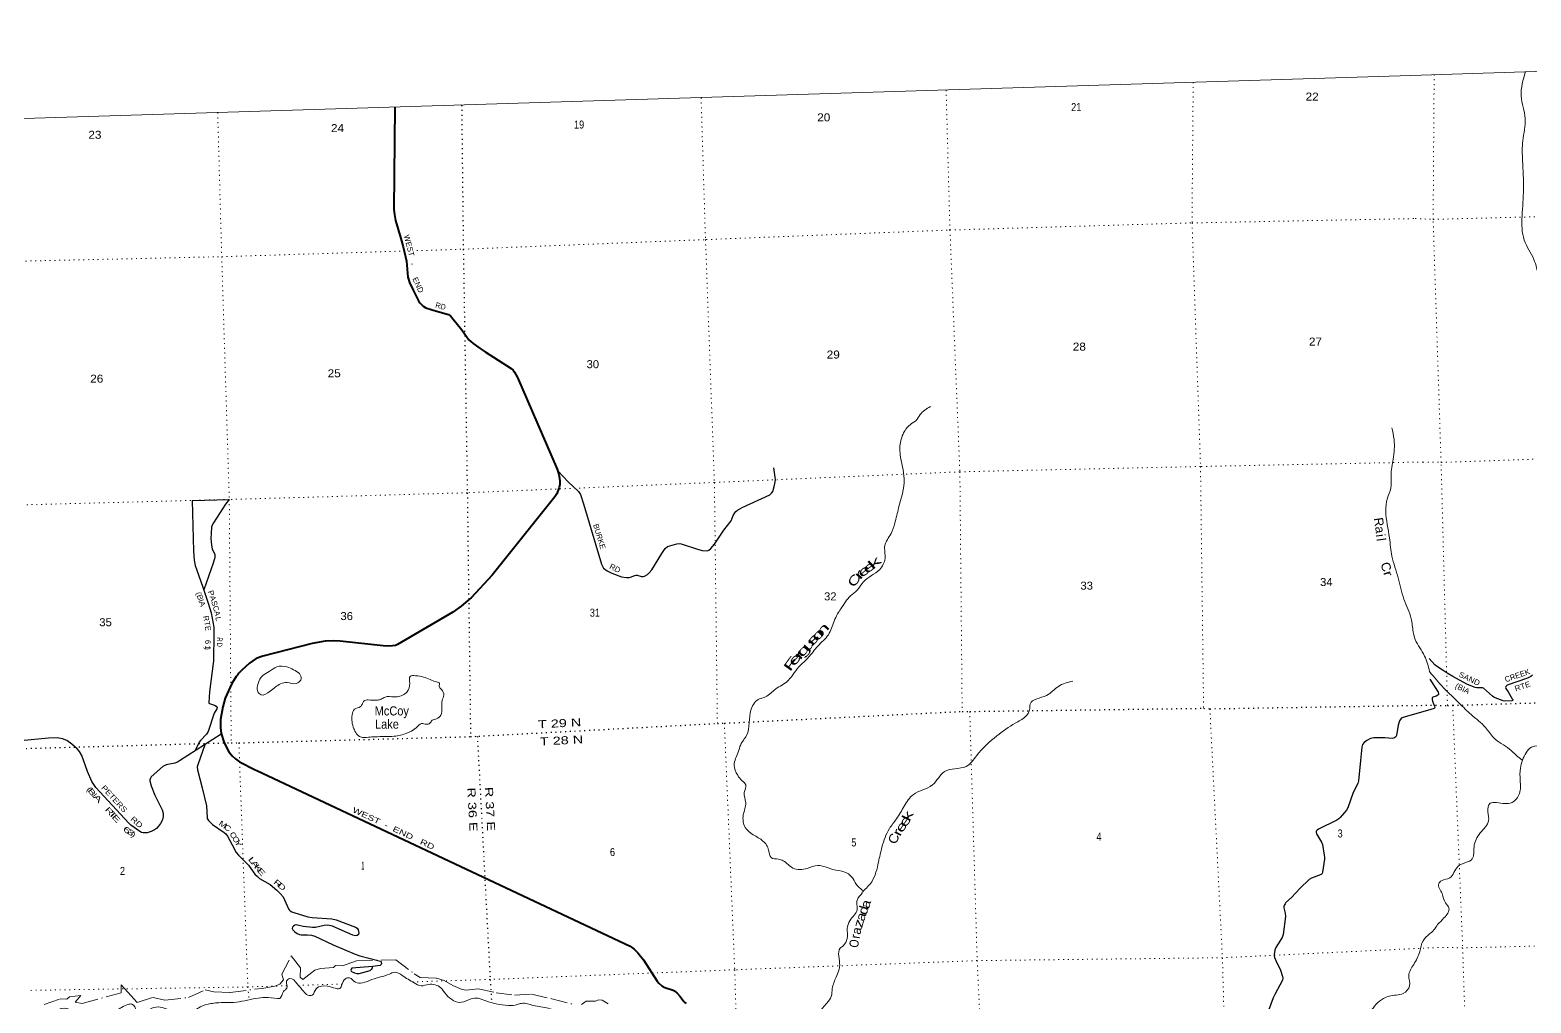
# Model space of a CAD drawing. Header units: feet. Extents: x 493183 to 745759, y 5472 to 195788.
# Drawn here: x 678688 to 711519, y 174499 to 195788 of the extents above; entities that cross this region are included whole.
import ezdxf
from ezdxf.enums import TextEntityAlignment as Align

# ---------------------------------------------------------------- set-up
doc = ezdxf.new("R2010")
doc.units = ezdxf.units.FT
doc.header["$LTSCALE"] = 70
doc.linetypes.add('DOT_DASHED', pattern=[7.7, 5, -1.2, 0.3, -1.2])
doc.linetypes.add('DOTTED', pattern=[1.5, 0.3, -1.2])
for name, color, linetype, lineweight in [('26', 7, 'Continuous', 40), ('27', 7, 'Continuous', 13), ('29', 7, 'Continuous', 25), ('39', 7, 'Continuous', 13), ('4', 7, 'Continuous', 13), ('44', 7, 'DOT_DASHED', 13), ('6', 7, 'DOTTED', 25), ('7', 7, 'DOTTED', 13)]:
    doc.layers.add(name, color=color, linetype=linetype, lineweight=lineweight)
doc.layers.add('30', color=7, linetype='Continuous')
doc.layers.add('41', color=7, linetype='Continuous')

msp = doc.modelspace()

# ---------------------------------------------------------------- linework, layer by layer
at = {"layer": '26'}
for points in [[(686668.7, 194099.46), (686643.66, 191862.64), (686658.45, 191748.08), (686684.22, 191620.31), (686797.18, 191229.87)], [(686797.18, 191229.87), (686851.98, 191040.48), (686919.68, 190728.71), (686954.57, 190383.28), (686964.1, 190336.46), (686988.07, 190264.5), (687067.47, 190097.62), (687183.45, 189865.11), (687214.61, 189819.54), (687241.9, 189786.3), (687286.53, 189747.58), (687348.86, 189711.6), (687484.82, 189663.42), (687812.98, 189572.37), (687842.74, 189560.5), (687885.83, 189531.7), (687917.06, 189500.53), (688133.88, 189226.89), (688289.78, 189012.39), (688328.1, 188970.86), (688380.88, 188926.04), (688536.03, 188818.27), (688645.09, 188747.62)], [(688645.09, 188747.62), (689211.33, 188380.82), (689252.26, 188344.36), (689285.82, 188303.58), (689352.53, 188187.1), (690217.69, 186180.5), (690254.31, 186060.83), (690268.69, 185981.67), (690275.88, 185914.51), (690273.49, 185842.55), (690259.1, 185780.18), (690227.94, 185684.24), (690208.76, 185641.06), (690166.9, 185577.35), (688798.1, 183859.87), (688338.93, 183367.12), (688267.81, 183307.12), (688118.39, 183180.02), (687938.26, 183053.24), (686728.01, 182345.28), (686680.06, 182321.29), (686617.73, 182311.7), (686521.85, 182306.9), (686412.91, 182313.38), (685473.83, 182419.05), (685335.22, 182424.44), (685145.77, 182413.3), (684855.71, 182366.8), (683779.9, 182089.57), (683630.81, 182033.45), (683486.52, 181932), (683319.17, 181783.99), (683254.02, 181716.5), (683223.28, 181673.65), (683199.31, 181640.07), (683104.56, 181490.37), (682959.31, 181165.6), (682906.85, 180982.83), (682852.33, 180699.24), (682851.03, 180598.74), (682852.02, 180517.71), (682869.25, 180397.43), (682930.82, 180191.27), (683037.49, 179995.1), (683113.01, 179903.43), (683182.53, 179838.67), (683268.27, 179778.94), (683614.38, 179597.88), (683645.72, 179583.14)], [(683645.72, 179583.14), (691813.47, 175742.1), (691905.97, 175676.98), (691982.68, 175600.22), (692104.07, 175445.77), (692408.19, 174975.37), (692442.08, 174935.63), (692506.48, 174877.03), (692573.12, 174838.29), (692753.39, 174776.28), (692796.23, 174754.91), (692810.33, 174744.51), (692842.09, 174713.92), (692909.95, 174638.69), (692991.32, 174533.42), (693014.14, 174509.96), (693038.06, 174489.05)]]:
    msp.add_lwpolyline(points, dxfattribs=at)
at = {"layer": '29'}
for points in [[(690240.09, 186139.13), (690457.26, 185902.61), (690686.57, 185688.86), (690727.99, 185623.99), (690795.07, 185417.31), (691188.79, 184099.18), (691234.38, 184016.4), (691311.97, 183953.09), (691416.61, 183900.27), (691626.77, 183825.27), (691734.71, 183808.04), (691791.02, 183805.87), (691822.96, 183816.13), (691918.1, 183855.43), (691943.86, 183860.65), (691968.95, 183861.79), (692065.45, 183831.2), (692098.98, 183828.69), (692128.64, 183838.96), (692192.51, 183875.48), (692233.57, 183910.87), (692290.07, 183978.63), (692504.5, 184333.68), (692580.31, 184440.44), (692634.6, 184484.59), (692680.68, 184502.07), (692833.52, 184547.72), (692903.82, 184550.48), (692952.15, 184540.88), (693266.85, 184433.23), (693392.42, 184402.78), (693479.11, 184395.93), (693517.89, 184400.5), (693538.7, 184410.38), (693581.76, 184441.58), (693661.5, 184536.86), (693861.37, 184841.06), (694021.91, 185049.31), (694068.73, 185163.62), (694103.06, 185225.11), (694129.25, 185255.35), (694165.75, 185282.74), (694266.29, 185342.61), (694872.73, 185619.56), (694909.43, 185653.67), (694932.24, 185692.48), (694967.87, 185797.76), (694980.14, 185863.68), (694991.55, 185943.57), (694987.85, 186004.19), (694955.65, 186209.19)], [(682231.54, 185495.68), (683045.9, 185516.21), (682963.44, 185411.42), (682700.27, 185006.59), (682675.4, 184956.32), (682659.42, 184909.52), (682647.01, 184770.99), (682641.17, 184667.56), (682654.86, 184516.91), (682674.95, 184438.71), (682727.01, 184308.94), (682732.42, 184247.55), (682696.33, 184124.42), (682490.72, 183541.93)], [(682231.54, 185495.68), (682260.81, 184382.99), (682276.18, 184188.21), (682298.99, 184074.07), (682333.35, 183969.17), (682471, 183595.48), (682587.79, 183247.46), (682650.3, 183033.19), (682695.92, 182804.92), (682709.61, 182713.62), (682710.03, 182580.67), (682701.6, 181985), (682613.34, 181304.38), (682597.82, 181073.53), (682602.38, 181059.84), (682610.73, 181054.02), (682722.38, 181014.69), (682759.78, 180993.64), (682778.07, 180965.75), (682778.03, 180959.4), (682773.47, 180934.29), (682715.49, 180840.91), (682581.85, 180437.82), (682548.26, 180384.21), (682413.85, 180243.28), (682387.95, 180204.99), (682289.78, 180008.12)], [(711551.99, 181671.66), (711516.35, 181640.96), (711440.38, 181604.54), (710999.28, 181451.31), (710981.91, 181439.86), (710968.43, 181423), (710962.82, 181405.03), (710967.94, 181383.43), (711017.2, 181306.73), (711111.54, 181157.21), (711120.01, 181137.63), (711120.01, 181128.65), (711116.64, 181116.29), (711103.5, 181108.45), (710939.2, 181103.75), (710908.93, 181109.55), (710737.14, 181174.71), (710705.7, 181190.44), (710676.1, 181210.06), (710548.93, 181327.97), (710477.77, 181386.49), (710462.05, 181395.47), (710447.77, 181398.51), (710331.53, 181395.78), (710299.25, 181402.21), (710133.91, 181470.45), (710034.27, 181518.49), (709810.03, 181640.88), (709684.67, 181714.46), (709575.25, 181790.72), (709453.65, 181870.52), (709418.98, 181898.24), (709293.22, 182037.83)], [(709307.63, 181582.65), (709477.91, 181324.47), (709489.71, 181299.42), (709497.58, 181270.76), (709495.05, 181248.48), (709484.1, 181237.06), (709444.21, 181216.13), (709371.83, 181187.62), (709360.59, 181176.96), (709356.05, 181164.09), (709356.11, 181142.68), (709368.69, 181100.03), (709407.24, 180990.61), (709414.49, 180962.93), (709410, 180949.44), (709403.2, 180942.01), (709328.66, 180918.09)], [(709328.66, 180918.09), (708742.65, 180755.23), (708701.59, 180741.53), (708677.21, 180724.7), (708646.84, 180675.34), (708617.36, 180575.72), (708575.83, 180350.54), (708562.44, 180326.09), (708541.91, 180305.55), (708516.81, 180291.85), (708481.29, 180287.4), (708324.26, 180299.26), (708081.23, 180298.67), (708049.17, 180296.42), (708008.11, 180285), (707925.99, 180243.92), (707869.29, 180198.01), (707837.02, 180157.18), (707820.04, 180097.76), (707790.65, 179802.27), (707745.76, 179358.24), (707729.23, 179300.01), (707630.55, 179105.56), (707514.05, 178767.31), (707485.7, 178720.23), (707396.73, 178612.94), (707346.55, 178558.16), (707316.89, 178530.77), (707274.96, 178498.38), (706874.93, 178305.79), (706844.68, 178283.1), (706824.15, 178257.99), (706817.31, 178232.88), (706825.92, 178197.47), (706939.81, 178014.89), (706958.74, 177970.38), (706997.52, 177730.7), (706999.8, 177691.89), (707000.88, 177649.2), (706956.46, 177362.05), (706949.62, 177334.66), (706930.54, 177312.21), (706715.93, 177233.68), (706669.03, 177204.55), (706471.4, 177013.04), (706282.58, 176810.08), (706160.32, 176701.22), (706139.79, 176671.55), (706126.1, 176646.44), (706115.66, 176613.76), (706114.7, 176584.81), (706144.35, 176461.54), (706146.33, 176392.57), (706096.45, 175994.74), (706073.62, 175932.39), (705941.32, 175715.11), (705919.08, 175657.7), (705900.26, 175557.61), (705900.26, 175531.36), (705909.38, 175495.98), (705935.82, 175432.09), (706042.52, 175221.05), (706087.31, 175075.97), (706089.6, 175039.45), (706083.29, 174998.11), (705913.94, 174684.49), (705879.91, 174609.05), (705704.06, 174135.51)], [(682872.06, 180377.82), (681954.52, 179795.25), (681915.74, 179771.29), (681855.44, 179747.78), (681663.78, 179708.23), (681621.47, 179691.39), (681589.53, 179671.98), (681338.04, 179449.04), (681320.35, 179420.89), (681311.23, 179385.52), (681311.22, 179361.54), (681339.83, 179253.3), (681418.19, 179049.56), (681578.42, 178726.95), (681598.66, 178651.65), (681600.93, 178582.02), (681591.81, 178535.23), (681567.73, 178478.38), (681539.35, 178427.95), (681496, 178367.45), (681452.66, 178320.66), (681408.66, 178288.34), (681336.32, 178253.32), (681249.63, 178225.93), (681208.57, 178220.23), (681162.94, 178221.36), (681126.45, 178227.07), (681088.43, 178249.31), (680891.49, 178389.14), (680845.96, 178432.42), (680127.75, 179214.13), (680040.6, 179348.99), (679946.67, 179562.41), (679821.6, 179915.09), (679770.98, 179999.65), (679721.23, 180056.61), (679599.37, 180164.51), (679493.11, 180239.23), (679397.3, 180275.75), (679278.68, 180298.57), (679091.63, 180294.01), (678489.67, 180235.97)], [(682514.77, 180150.97), (682365.18, 179734.78), (682346.93, 179666.3), (682348.53, 179601.64), (682452.72, 179204.84), (682546.62, 178815.82), (682560.37, 178555.81), (682565.92, 178536.39), (682593.3, 178490.74), (682677.26, 178407.62), (682933.59, 178230.95), (682967.41, 178199.7), (683003.91, 178148.34), (683106.25, 177963.17), (683200.09, 177793.39), (683247.73, 177730.88), (683462.99, 177516.75), (683608.42, 177317.47), (683661.33, 177263.81), (683708.79, 177226.16), (683937.67, 177089.7), (684087.48, 176964.81), (684158.19, 176896.33), (684222.91, 176818.94), (684340.69, 176559.64), (684356.66, 176539.1), (684380.47, 176518.46), (684411.41, 176495.73), (684454.75, 176477.47), (684762.05, 176385.57), (684858.52, 176367.9), (685291.76, 176337.48), (685383.19, 176317.68), (685809.19, 176161.88), (685841.71, 176133.93), (685863.35, 176096.75), (685878.21, 176026.65), (685871.37, 175999.26), (685846.81, 175977.21), (685807.5, 175971.86), (685750.12, 175986.68), (685518.14, 176087.32), (685304.4, 176182.4), (685228.07, 176197.85), (685187.01, 176200.13), (685125.23, 176195.67), (684931.52, 176152.19), (684867.46, 176150.28), (684663.91, 176172.97), (684539.16, 176204.69), (684510.24, 176207.13), (684477.56, 176200.13), (684450.19, 176181.87), (684429.66, 176159.04), (684424.2, 176128.07), (684436.5, 176097.41), (684478.54, 176056.89), (684532.31, 176019.8), (684584.78, 175999.26), (684621.07, 175992.16), (684757.61, 175993.87), (684842.55, 175981), (684917.37, 175957.87), (685316.5, 175775), (685796.81, 175564.08), (685903.31, 175527.89), (686355.55, 175417.87), (686370.96, 175395.5), (686375.52, 175365.82), (686370.96, 175340.71), (686346.38, 175320.73), (686182.34, 175298.08), (685727.46, 175261.43), (685709.41, 175242.56), (685702.57, 175219.73), (685709.41, 175199.19), (685721.53, 175190.62), (685784.69, 175155.82), (685839.44, 175142.12), (685887.6, 175144.7), (686126.71, 175209.77), (686151.96, 175228.87), (686163.37, 175242.56), (686178.93, 175277.8), (686181.62, 175292.78)]]:
    msp.add_lwpolyline(points, dxfattribs=at)
at = {"layer": '39'}
for points in [[(711400.74, 194870.89), (711305.33, 194347.21), (711392.47, 193851.74), (711340.22, 193363.79), (711334.5, 192931.84), (711355.39, 192307.08), (711324.78, 191714.92), (711372.58, 191189.9), (711582.24, 190769.09), (711697.63, 190393.59), (711865.86, 190066.23), (712114.51, 189806.09), (712621.14, 189247.78), (712780.29, 188909.64), (712841.11, 188859.31)], [(709476.61, 176216.61), (709615.96, 176360.08), (709725.79, 176576.79), (709649.5, 176687.26), (709574.08, 176892.59), (709502.28, 177110.14), (709562.63, 177174.67), (709744.04, 177237.14), (709921.19, 177487.11), (710236.19, 177654.86), (710273.76, 177918.38), (710410.89, 178219.49), (710593.41, 178489.8), (710574.85, 178682.88), (710623.1, 178868.07), (710765.77, 178882.86), (711104.36, 178887.97), (711267.22, 179082.99), (711283.9, 179368.01), (711286.89, 179640.49), (711333.6, 179811.5), (711531.83, 180094.44), (711806.9, 180129.74), (712102.05, 180046.66), (712214.59, 179937.38), (712385.05, 180025.72), (712699.29, 180336.7), (712881.67, 180671.57), (712970.33, 180975.11), (713089.68, 181144.49), (713425.56, 181290.74), (713829.6, 181388.79), (714030.07, 181423.64), (714098.94, 181595.39), (714264.16, 181659.35), (714506.22, 181536.18), (714748.41, 181408.98), (714897.09, 181666.08), (714915.4, 181781.69), (714927.47, 181903.14), (715013.94, 182031.08), (715183.17, 182276.75), (715587.26, 182433.31), (715710.8, 182417.21), (716026.82, 182494.21), (716243.87, 182576.01), (716310.61, 182570.14), (716467.56, 182760.93), (716659.36, 182934.71), (717034.65, 183047.96), (717266, 183184.71), (717538.57, 183355.1), (717771.53, 183504.01), (717978.95, 183813.48), (718110.12, 183991.31), (718193.49, 184151.43), (718365.09, 184205.51), (718778.31, 184451.15), (718862.9, 184514.46), (719108.54, 184706.16), (719600.16, 185079.47), (719969.46, 185311.56), (720029.27, 185452.75), (720179.65, 185538.41), (720314.99, 185712.34), (720566.28, 185795.27), (720881.17, 185785.48), (721349.86, 185978.76), (721556.54, 186136.32), (721741.09, 186348.05), (722179.07, 186636.09), (722779.45, 186980.76), (723061.16, 187225.24), (723349.31, 187351.76), (723431, 187441.21), (723465.91, 187482.71), (723578.3, 187498.52), (723701.44, 187494.51), (723914.52, 187634.69), (724282.11, 187677.07), (724822.17, 187747.33), (725207.26, 187990.02), (725533.52, 188242.88), (725804.08, 188352.68), (726314.66, 188581.35), (726621.54, 188690.33), (726941.25, 188717.01), (727284.85, 188934.12), (727583.35, 188992.38), (728246.53, 189179.68), (728525.68, 189334.15), (728663.03, 189447.62)], [(697842.98, 187055.36), (697937, 187152.77), (698071.43, 187247.27), (698156.58, 187372.68), (698383.42, 187550.42)], [(695341.77, 173447.12), (695549.04, 173625.69), (695639.21, 173787.57), (695855.51, 173981.15), (695959.86, 174282.63), (696119.06, 174498.86), (696213.72, 174644.71), (696237.17, 174812.82), (696320.67, 175067.32), (696379, 175214.19), (696398.13, 175321.65), (696411.64, 175697.29), (696474.63, 175751.48), (696560.88, 175909.21), (696564.65, 176131.25), (696620.34, 176300.24), (696778.73, 176544.69), (696775.81, 176647.51), (696803.69, 176801.61), (696902.67, 176937.5), (696784.21, 177061.35), (696695.17, 177214.25), (696507.41, 177364.44), (696249.75, 177419.89), (695916.62, 177505.55), (695688.47, 177444.79), (695375.71, 177452.32), (695163.54, 177609.91), (695057.68, 177645.33), (694899.43, 177679.31), (694844.42, 177841.22), (694719.7, 178043.58), (694330.18, 178339.53), (694290.15, 178612.82), (694342.97, 178882.61), (694312.37, 179107.74), (694346.07, 179270.08), (694266.81, 179362.72), (694166.6, 179483.04), (694089.72, 179704.87), (694178.52, 179985.74), (694232.31, 180150.65), (694359.73, 180349.86), (694462.32, 180925.68), (694645.35, 181154.67), (694747.42, 181181.69), (694968.56, 181347.17), (695231.77, 181521.87), (695506.64, 181854.27), (695718.45, 182063.88), (695919.21, 182307.48), (696150.09, 182555.95), (696276.71, 182854), (696350.88, 183011.39), (696422.39, 183120.29), (696637.95, 183410.71), (696777.74, 183529.56), (696915.69, 183712.92), (697272.87, 183987.06), (697391.08, 184226.37), (697385.13, 184506.65), (697520.85, 184768.64), (697603.14, 184994.85), (697688.26, 185334.13), (697807.44, 185964.88), (697721.56, 186503.23), (697733.4, 186796.11), (697783.67, 186942.76), (697842.98, 187055.36)], [(709302.16, 181749.28), (709191.42, 182089.71), (708989.58, 182451.36), (708942.4, 182621.55), (708900, 182906.88), (708740.65, 183334.26), (708616.42, 183802.96), (708477.98, 184275.3), (708424.31, 184673.3), (708343.1, 185260.2), (708379.46, 185541.65), (708451.91, 185759.53), (708458.1, 186038.12), (708504.31, 186398.53), (708524.4, 186826.81), (708473.32, 187087.14)], [(684583.85, 181706.96), (684307.49, 181852.69), (684087.71, 181852.69), (683921.15, 181753.28), (683776.53, 181662.55), (683676.69, 181486.29), (683667.46, 181314.54), (683742.12, 181241.94), (683939.52, 181320.01), (684166.81, 181481.62), (684311.14, 181511.82), (684509.39, 181489.03), (684621.2, 181599.04), (684583.85, 181706.96)], [(686086.33, 181130.93), (686288.1, 181126.4), (686372.15, 181148.89), (686453.56, 181193.5), (686550.1, 181202.21), (686715.55, 181198.69), (686934.25, 181307.61), (686993.4, 181496.87), (687001.3, 181644.38), (687121.85, 181659.8), (687440.7, 181579.8), (687577.42, 181523.04), (687644.77, 181494.63), (687636.47, 181431.85), (687684.87, 181360.55), (687738.97, 181230.9), (687703.78, 181120.98), (687672.6, 180799.32), (687580.2, 180716.08), (687486.3, 180685.25), (687431.72, 180619.18), (687357.74, 180596.97), (687254.41, 180614.3), (687132.02, 180522.16), (686929.77, 180401.59), (686651.37, 180335.42), (686240.34, 180324.1), (686093.49, 180311.99), (685915.84, 180319.21), (685769.52, 180500.8), (685734.73, 180802.48), (685785.7, 180924.94), (685915.11, 180982.97), (685959.62, 181048.76), (685994.22, 181108.22), (686086.33, 181130.93)], [(709302.16, 181749.28), (709607.04, 181394.89), (709955.14, 181055.3), (710209.36, 180809.47), (710525.28, 180527.33), (710700.01, 180307.12), (711049.23, 180054.33), (711201.12, 179914.07), (711334.08, 179811.66)], [(696901.48, 176934.95), (697098.19, 177152.71), (697247.28, 177582.52), (697322.68, 177909.43), (697486.56, 178315.44), (697641.79, 178529.54), (697807.38, 178804.46), (698009.82, 179060.21), (698425.3, 179269.37), (698693.25, 179561.23), (698917.25, 179625.9), (699167.85, 179677.19), (699393.13, 179909.36), (699838.46, 180345.31), (700237.95, 180620.61), (700463.69, 180766.04), (700550.29, 180911.67), (700566.82, 181039.23), (700920.36, 181228.53), (701180.88, 181427.37), (701498.26, 181541.02)], [(707502.27, 173767.12), (707677.29, 173927.24), (707774.5, 174196.24), (707992.92, 174315.23), (708129.66, 174470.32), (708293.39, 174597.9), (708418.95, 174649.77), (708725.79, 174708.66), (708864.32, 174871.86), (708845.86, 175095.31), (708953.77, 175342.41), (709086.96, 175622.48), (709158.77, 175862.53), (709299.77, 176009.66), (709392.06, 176096.94), (709476.61, 176216.61)], [(678693.52, 173479.83), (678814.21, 173929.74), (678925.29, 174207.19), (679058.62, 174269.37), (679250.27, 174337.19), (679493.03, 174380.19), (679650.81, 174291.72), (679883.42, 174124.61), (680163.37, 174136.35), (680571.42, 174323.11), (680827.5, 174465.34), (680913.91, 174475.79), (681021.71, 174301.21), (681080.7, 174212.04), (681237.24, 174309.16), (681444.09, 174409.68), (681801.74, 174312.59), (681982.72, 174259.06), (682068.61, 174287.65), (682183.4, 174292.83), (682405.85, 174411.94), (682643.73, 174485.07), (682774.29, 174502.78), (683138.98, 174512.82), (683630.55, 174598.99), (683833.65, 174618.7), (684102.42, 174597.85), (684148.71, 174601.14), (684229.15, 174750.64), (684307.68, 174825.43), (684301.42, 174974.56), (684372.35, 175033.01), (684526.73, 174922.26), (684670.63, 174754.72), (684767.79, 174670.64), (684856.56, 174669.05), (684945.23, 174812.72), (685066.7, 174866.5), (685327.76, 174833.34), (685465.34, 174816.95), (685511.52, 174894.89), (685586.32, 175030.11), (685674.45, 175050.69), (685806.27, 174953.44), (685959.91, 174939.51), (686167.51, 175013.82), (686547.29, 175131.21), (686663.12, 175170.71), (686828.44, 175100.61), (687087.07, 174940.27), (687244.16, 174876), (687406.68, 174904.68), (687672.86, 174833.32), (687794.13, 174681.31), (688125.52, 174514.9), (688335.13, 174589.26), (688492.06, 174601.65), (688659, 174545.72), (688884.59, 174483.33), (689151.87, 174444.28), (689344.89, 174463.72), (689438.9, 174490.52), (689698.29, 174445.2), (690024.69, 174383.57), (690162.79, 174349.04), (690367.55, 174310.29), (690476.51, 174236.62), (690679.08, 174133.24), (690769.47, 174216.43), (690834.93, 174325.17), (691003.78, 174343.94), (691168.47, 174296.01), (691512.65, 174176.36), (691986.39, 173896.85), (692205.13, 173791.9), (692265.39, 173729), (692373.43, 173616.97), (692562.99, 173545.52), (692753.06, 173455.93), (692837.5, 173323.07), (692860.17, 173234.92), (692971.72, 173141.15), (693064.51, 173069.05), (693359.65, 173042.88), (693526.71, 173053.53), (693635.92, 173042.41), (693669.36, 173000.96), (693608.21, 172952.87), (693512.08, 172930.05), (693444.08, 172839.41), (693397.16, 172787.67)]]:
    msp.add_spline(points, degree=3, dxfattribs=at)
at = {"layer": '4'}
msp.add_lwpolyline([(493183.04, 189004.41), (524001.53, 189703.99), (554819.03, 190445.97), (585635.48, 191230.33), (616450.81, 192057.09), (647264.99, 192926.23), (678077.93, 193837.75), (708889.59, 194791.66), (739699.91, 195787.95), (745759.19, 12310.89), (714696.49, 11306.43), (683632.43, 10344.71), (652567.07, 9425.72), (621500.49, 8549.46), (590432.73, 7715.93), (559363.85, 6925.15), (528293.91, 6177.1), (497222.97, 5471.78)], close=True, dxfattribs=at)
at = {"layer": '44'}
for points in [[(679000.11, 174466.84), (679347.35, 174592.94), (679494.07, 174580.64), (679550.66, 174634.57), (679796.51, 174661.18), (679674.31, 174518.78), (679831.57, 174488.61), (680678.91, 174724.63), (680682.03, 174894.17), (680824.88, 174738.54), (681033.99, 174510), (681377.69, 174619.87), (681640.01, 174562.18), (682155.7, 174618.05), (682515.75, 174786.85), (682707.48, 174743.45), (683064.75, 174730.61), (683765.95, 174819.58), (684043.34, 174865.17), (684148.61, 174914.15), (684229.77, 175005.22), (684198.17, 175127.45), (684403.14, 175528.22), (684601.05, 175271.14), (684595.02, 175063.2), (684654.7, 175010.29), (684919.35, 175218.96), (685042.58, 175256.48), (685324.67, 175277.98), (685367.59, 175319.46), (685526.22, 175311.5), (685827.73, 175424.3), (686687.3, 175444.79), (687093.96, 175138.11), (687223.76, 175059.4), (687581.15, 175042.53), (687745.09, 174990.49), (687932.59, 174884.29), (688136.78, 174791.98), (688224.24, 174782.99), (688492.14, 174810.17), (688881.61, 174723.54), (689286.25, 174667.56), (689656.49, 174691.37), (690100.47, 174592.04), (690607.55, 174460.07)], [(690747.8, 174463.74), (690849.95, 174537.02), (691056.43, 174538.39), (691119.78, 174566.28), (691201.67, 174557.84), (691330.71, 174483.04)]]:
    msp.add_lwpolyline(points, dxfattribs=at)
at = {"layer": '6'}
for points in [[(688129.22, 194144.28), (688165.17, 190991.62), (688252.14, 185663.54), (688323.22, 180326.96)], [(709325.59, 181015.06), (709692.56, 181008.31), (709808.51, 181013.11), (715044.86, 181166.56), (715165.91, 181164.49), (720340.42, 181333.02), (720481.75, 181327.59), (725707.63, 181467.54), (725792.22, 181470.33), (731065.03, 181654.2), (736415.45, 181808.35), (736457.81, 181807.73), (740154.71, 182016.6)], [(678494.81, 180066.2), (683088.32, 180194.97), (683255.78, 180191.51), (688323.22, 180326.96), (688504.38, 180338), (693723.01, 180616.82), (693876.14, 180621.03), (699077.21, 180879.19), (699242.6, 180877.69), (704358.27, 180947.89), (704495.68, 180937.54), (709325.59, 181015.06)], [(688471.84, 180336.22), (688752.54, 175014.36), (688782.35, 174510.43)]]:
    msp.add_lwpolyline(points, dxfattribs=at)
at = {"layer": '7'}
msp.add_line((685518.14, 174914.25), (684565.38, 174884.76), dxfattribs=at)
for points in [[(709692.56, 181008.31), (709553, 186328.1), (709379.28, 191644.74), (709400.97, 194807.86)], [(698726.37, 194472.33), (698810, 191411.72), (699026.96, 186121.52), (699077.21, 180879.19)], [(704130.55, 194645.98), (704104.71, 191567.55), (704290.52, 186238.16), (704358.27, 180947.89)], [(693367.05, 194305.79), (693462.37, 191201.99), (693657.8, 185889), (693723.01, 180616.82)], [(682792.45, 193980.97), (682880.76, 190828.01), (683045.9, 185516.21), (683088.32, 180194.97)], [(708988.63, 191662.42), (709379.28, 191644.74), (714770.59, 191782.08), (720159.14, 191941.52), (720640.39, 191950.26)], [(687148.13, 190960.13), (688165.17, 190991.62), (693480.5, 191202.48), (698810, 191411.72), (704104.71, 191567.55), (708988.63, 191662.42)], [(678172.21, 190723.33), (682880.76, 190828.01), (686906.71, 190952.66)], [(709157.21, 186335.8), (709553, 186328.1), (714920.68, 186509.04), (720240.95, 186660.18), (721910.19, 186682.95)], [(709157.21, 186335.8), (704290.52, 186238.16), (699026.96, 186121.52), (693657.8, 185889), (688252.14, 185663.54), (683045.9, 185516.21), (678333.57, 185392.91)], [(704495.68, 180937.54), (704769.56, 175489.52), (704922.32, 170116.85), (705068.45, 165301.43)], [(709808.51, 181013.11), (710025.07, 175706.99), (710199.67, 170364.15), (710404.82, 165012.23), (710555.19, 159670.6), (710731.34, 154281.41), (710870.55, 149032.22), (710871.67, 148911.04)], [(693876.14, 180621.03), (694102.13, 175226.17), (694241.94, 170594.76)], [(699242.6, 180877.69), (699405.66, 175426.62), (699658.81, 169998.2), (699747.5, 164680.26), (699871.06, 159408.75)], [(683255.78, 180191.51), (683452.01, 174850.3), (683478.37, 174572.92)], [(735552.71, 176471.99), (731230.63, 176339.31), (725848.99, 176153.87), (720678.85, 175975.4), (715378.45, 175832.99), (710025.07, 175706.99), (709493.35, 175714.42)], [(709493.35, 175714.42), (704769.56, 175489.52), (699405.66, 175426.62), (694102.13, 175226.17), (688752.54, 175014.36), (687049.31, 174961.64)], [(684304.74, 174876.69), (683452.01, 174850.3), (678654.96, 174775.37)]]:
    msp.add_lwpolyline(points, dxfattribs=at)

# ---------------------------------------------------------------- texts
at = {"layer": '27'}
for s, rotation, p in [('WEST', 284.138, (686922.96, 191057.32)), ('-', 275.768, (686996.95, 190660.32))]:
    msp.add_text(s, height=120, rotation=rotation, dxfattribs=at).set_placement(p, align=Align.CENTER)
for s, rotation, width, p in [('END', 295.445, 1.05, (687123.55, 190183.73)), ('RD', 344.493, 0.95, (687654.32, 189689.03)), ('WEST  -  END   RD', 334.814, 1.4, (686613.45, 178264.86))]:
    msp.add_text(s, height=120, rotation=rotation, dxfattribs=dict(at, width=width)).set_placement(p, align=Align.CENTER)
at = {"layer": '30'}
for s, rotation, p in [('BURKE', 286.631, (691085.57, 184689.34)), ('(', 288.551, (682321.7, 183443.19)), ('S', 286.264, (682666.75, 183226.74)), ('A', 281.302, (682727.65, 183012.47)), ('L', 281.302, (682749.79, 182892.57)), (')', 269.189, (682515.4, 182254.52)), ('1', 269.189, (682515.71, 182277.18)), ('CREEK', 19.156, (711238.61, 181608.55))]:
    msp.add_text(s, height=120, rotation=rotation, dxfattribs=at).set_placement(p, align=Align.CENTER)
for s, rotation, width, p in [('RD', 333.216, 1.05, (691458.09, 183957.74)), ('B', 288.551, 1.1, (682349.52, 183360.27)), ('I', 288.551, 0.9, (682374.05, 183287.2)), ('A', 288.551, 1.1, (682399.46, 183211.46)), ('P', 288.551, 1.1, (682594.52, 183447.43)), ('A', 288.551, 1.1, (682631.52, 183337.19)), ('R', 281.302, 0.85, (682482.69, 182902.33)), ('C', 286.264, 0.95, (682698.92, 183116.47)), ('T', 281.302, 1.05, (682505.48, 182788.31)), ('E', 278.528, 0.85, (682521.63, 182685.99)), ('6', 269.189, 0.85, (682517.43, 182398.4)), ('D', 269.189, 0.65, (682776.62, 182338.95)), ('R', 269.189, 0.65, (682778.24, 182453.33)), ('SAND', 334.26, 1.1, (710148.14, 181541.3)), ('(BIA', 334.26, 1.05, (709995.39, 181326.31)), ('RTE', 19.156, 1.1, (711353.55, 181373.24)), ('PETERS', 312.576, 1.15, (680487.15, 178926.41)), ('(', 306.872, 1.35, (679940.03, 179145.52)), ('B', 306.872, 1.55, (679992.75, 179077.81)), ('I', 306.576, 1.1, (680052.76, 179009.27)), ('A', 312.576, 1.75, (680126.74, 178934.41)), ('R', 312.576, 1.6, (680381.26, 178656.49)), ('T', 312.576, 1.95, (680455.38, 178577.72)), ('E', 312.576, 1.75, (680529.16, 178492.45)), ('6', 312.576, 2.05, (680768.38, 178238.22)), ('3', 324.625, 1.7, (680855.52, 178181.67)), ('RD', 318.625, 1.25, (680980.26, 178409.82)), ('M', 325.424, 1.3, (682874, 178355.41)), ('C', 325.424, 1.35, (682976.07, 178279.65)), (')', 324.625, 1.25, (680924.11, 178132.96)), ('C', 298.929, 1.2, (683081.12, 178142.71)), ('O', 298.929, 1.15, (683139.65, 178047.79)), ('Y', 298.93, 1.35, (683191.56, 177959.29)), ('L', 309.151, 1.85, (683499.95, 177578.45)), ('A', 308.121, 1.6, (683563.42, 177498.2)), ('K', 307.121, 1.5, (683629.97, 177413.86)), ('E', 310.597, 1.65, (683703.08, 177324.83)), ('R', 320.184, 1.5, (684070.11, 177070.42)), ('D', 320.184, 1.5, (684157.98, 176997.17))]:
    msp.add_text(s, height=120, rotation=rotation, dxfattribs=dict(at, width=width)).set_placement(p, align=Align.CENTER)
at = {"layer": '41'}
for s, rotation, p in [('R', 277.842, (708094.84, 185010.53)), ('a', 277.914, (708118.23, 184841.56)), ('i', 277.914, (708132.07, 184714.92)), ('l', 277.914, (708143.56, 184625.01)), ('r', 82.439, (696836.26, 175941.87))]:
    msp.add_text(s, height=200, rotation=rotation, dxfattribs=at).set_placement(p, align=Align.CENTER)
for s, rotation, width, p in [('k', 40.86, 2.1, (697222.64, 184057.24)), ('C', 55.138, 1.45, (696794.71, 183690.76)), ('r', 50.679, 2, (696900.53, 183812.96)), ('e', 40.424, 1.85, (696989.71, 183880.75)), ('e', 37.557, 1.75, (697096.19, 183959.63)), ('C', 287.093, 1.05, (708254.56, 184013.67)), ('r', 288.01, 1.3, (708302.26, 183863.67)), ('s', 50.852, 2.1, (695883.53, 182388.17)), ('o', 43.56, 1.95, (695991.84, 182492.59)), ('n', 47.731, 2.05, (696093.52, 182602.46)), ('r', 50.161, 2.05, (695589.15, 182058.67)), ('g', 49.241, 2, (695674.35, 182155.58)), ('u', 50.162, 1.95, (695785.97, 182273.57)), ('F', 53.772, 2, (695405.51, 181862.61)), ('e', 49.93, 1.85, (695487.12, 181954.94)), ('k', 62.85, 1.6, (697972.44, 178549.11)), ('r', 64.221, 1.5, (697751.97, 178191.38)), ('e', 57.486, 1.55, (697824.45, 178303.68)), ('e', 54.093, 1.7, (697908.11, 178424.89)), ('C', 67.522, 1.15, (697671.22, 178058.55)), ('a', 72.849, 1.2, (697062.53, 176636.61)), ('z', 74.133, 1.4, (696909.75, 176216.1)), ('a', 72.953, 1.2, (696956.99, 176357.7)), ('d', 74.099, 1.3, (697009.48, 176503.29)), ('a', 79.574, 1.05, (696863.77, 176062.4)), ('O', 80.094, 0.85, (696812.69, 175784.86))]:
    msp.add_text(s, height=200, rotation=rotation, dxfattribs=dict(at, width=width)).set_placement(p, align=Align.CENTER)
at = {"layer": '41', "width": 0.9}
for s, p in [('McCoy', (686601.06, 180790.71)), ('Lake', (686494.79, 180500.74))]:
    msp.add_text(s, height=200, dxfattribs=at).set_placement(p, align=Align.CENTER)
at = {"layer": '6', "width": 1.35}
for s, rotation, p in [('T 29 N', 3.058, (690275.87, 180532.79)), ('T 28 N', 3.058, (690318.03, 180157.19)), ('R 36 E', 273.019, (688277.74, 178727.2)), ('R 37 E', 273.019, (688663.25, 178739.9))]:
    msp.add_text(s, height=175, rotation=rotation, dxfattribs=at).set_placement(p, align=Align.CENTER)
at = {"layer": '7'}
for s, width, p in [('22', 1.1, (706732.51, 194243.29)), ('21', 0.85, (701572.09, 194014.81)), ('24', 1.1, (685412.8, 193554.01)), ('19', 0.85, (690698.39, 193632.28)), ('20', 1.1, (696049.79, 193789.45)), ('23', 1.1, (680107.06, 193408.08)), ('28', 1.1, (701640.24, 188773.46)), ('27', 1.1, (706805.39, 188883.22)), ('30', 1.05, (690997.82, 188388.6)), ('29', 1.1, (696257.68, 188599.6)), ('26', 1.1, (680147.14, 188071.64)), ('25', 1.1, (685341.54, 188189.79)), ('33', 1.05, (701801.45, 183543.52)), ('34', 1.05, (707043.07, 183622.91)), ('32', 1.05, (696193.07, 183308.25)), ('35', 1.05, (680339.44, 182742.84)), ('36', 1.05, (685614.49, 182877.22)), ('31', 0.85, (691043.42, 182951.76)), ('3', 0.85, (707345.38, 178121.27)), ('5', 0.85, (696706.73, 177924.95)), ('4', 0.85, (702070.33, 178050.81)), ('6', 0.85, (691428.02, 177713.98)), ('2', 0.85, (680710.31, 177301.28)), ('1', 0.4, (685969.16, 177417.89))]:
    msp.add_text(s, height=175, dxfattribs=dict(at, width=width)).set_placement(p, align=Align.CENTER)

doc.saveas('drawing.dxf')
